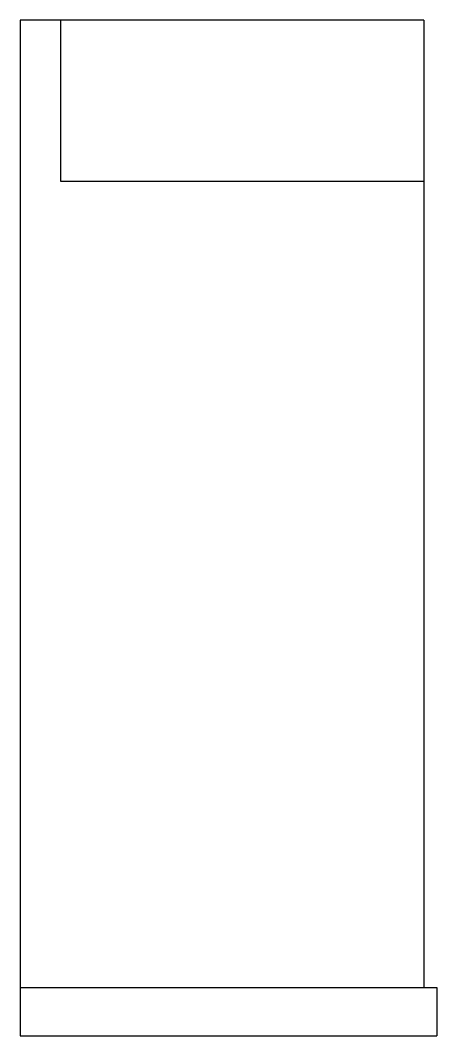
# Model space of a CAD drawing. Header units: millimetres. Extents: x -12.5 to 13.3, y 0 to 63.
import ezdxf

# ---------------------------------------------------------------- set-up
doc = ezdxf.new("R2010")
doc.units = ezdxf.units.MM

msp = doc.modelspace()

# ---------------------------------------------------------------- linework, layer by layer
at = {"color": 7, "linetype": 'Continuous', "lineweight": 25}
for p, q in [((12.5, 63), (-12.5, 63)), ((-12.5, 63), (-12.5, 0)), ((-10, 53), (-10, 63)), ((12.5, 63), (12.5, 3)), ((12.5, 53), (-10, 53)), ((-12.5, 3), (13.3, 3)), ((13.3, 3), (13.3, 0)), ((-12.5, 0), (13.3, 0))]:
    msp.add_line(p, q, dxfattribs=at)

doc.saveas('drawing.dxf')
